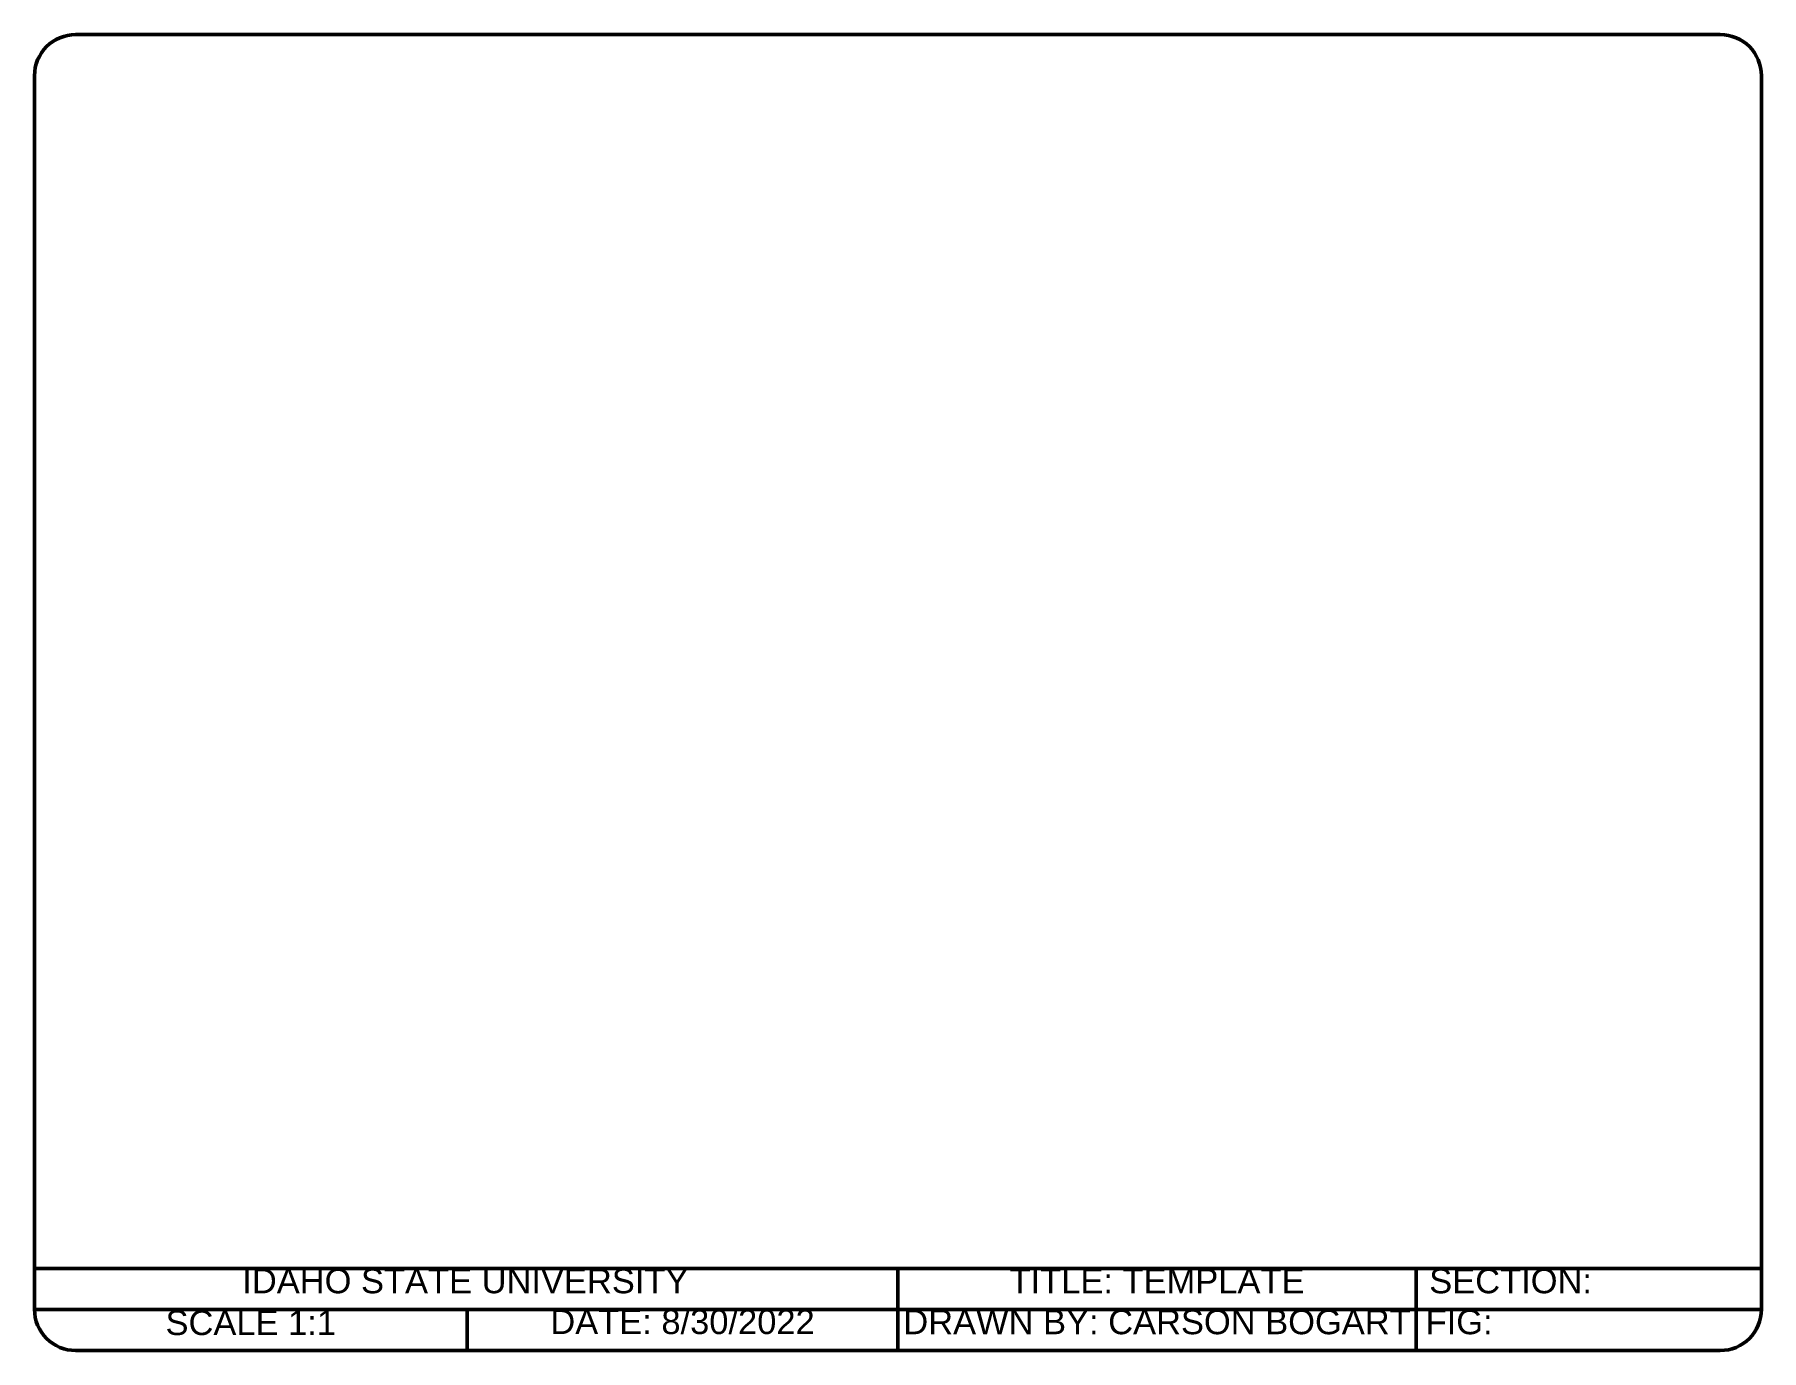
# Model space of a CAD drawing. Header units: inches. Extents: x 1.7 to 29.6, y 3.4 to 11.5.
# Drawn here: x 1.69 to 12.19, y 3.36 to 11.36 of the extents above; entities outside this region: 2.
import ezdxf

# ---------------------------------------------------------------- set-up
doc = ezdxf.new("R2010")
doc.units = ezdxf.units.IN
doc.header["$MEASUREMENT"] = 0
doc.linetypes.add('HIDDEN2', pattern=[0.1875, 0.125, -0.0625])
doc.layers.add('Border', color=5, linetype='Continuous', lineweight=50)
doc.layers.add('Hidden', color=3, linetype='HIDDEN2', lineweight=13)
doc.layers.add('Text', color=7, linetype='Continuous', lineweight=35, true_color=0xa552a5)
doc.styles.get("Standard").update_dxf_attribs({"font": 'arial.ttf'})

msp = doc.modelspace()

# ---------------------------------------------------------------- linework, layer by layer
at = {"layer": 'Border'}
for p, q in [((1.692, 3.854), (12.192, 3.854)), ((6.942, 3.854), (6.942, 3.356)), ((10.092, 3.854), (10.092, 3.356)), ((1.692, 3.606), (12.192, 3.606)), ((4.322, 3.606), (4.322, 3.356))]:
    msp.add_line(p, q, dxfattribs=at)
msp.add_lwpolyline([(1.942, 11.356), (11.942, 11.356, -0.414214), (12.192, 11.106), (12.192, 3.606, -0.414214), (11.942, 3.356), (1.942, 3.356, -0.414214), (1.692, 3.606), (1.692, 11.106, -0.414214)], format="xyb", close=True, dxfattribs=at)
at = {"layer": 'Hidden'}
for p, q in [((29.157, 11.49, 1.935), (29.157, 11.115, 1.935)), ((29.597, 11.49, 1.935), (29.597, 11.115, 1.935))]:
    msp.add_line(p, q, dxfattribs=at)

# ---------------------------------------------------------------- texts
at = {"layer": 'Border', "attachment_point": 1}
for s, width, insert, char_height in [('\\pxql;{\\C6; \\H0.72639x;SECTION:}', 2.1, (10.092, 3.854), 0.2065), ('\\pxqc;{\\C6;SCALE 1:1}', 2.62989, (1.692, 3.6), 0.15), ('\\pxqc;{\\C6;DATE: 8/30/2022}', 2.62003, (4.322, 3.606), 0.15), ('\\pxqc;{\\C6;DRAWN BY: CARSON BOGART}', 3.15, (6.942, 3.605), 0.15), ('{\\C6; FIG:}', 2.02678, (10.092, 3.605), 0.15)]:
    msp.add_mtext_dynamic_manual_height_columns(s, width=width, gutter_width=1, heights=[0], dxfattribs=dict(at, insert=insert, char_height=char_height))
at = {"layer": 'Text', "char_height": 0.15, "attachment_point": 1}
for s, width, heights, insert in [('\\pxqc,t19;{\\C6;IDAHO STATE UNIVERSITY}', 5.23919, [0.155], (1.692, 3.854)), ('\\pxqc;{\\C6;TITLE: TEMPLATE}', 3.15, [0], (6.942, 3.854))]:
    msp.add_mtext_dynamic_manual_height_columns(s, width=width, gutter_width=1, heights=heights, dxfattribs=dict(at, insert=insert))

doc.saveas('drawing.dxf')
